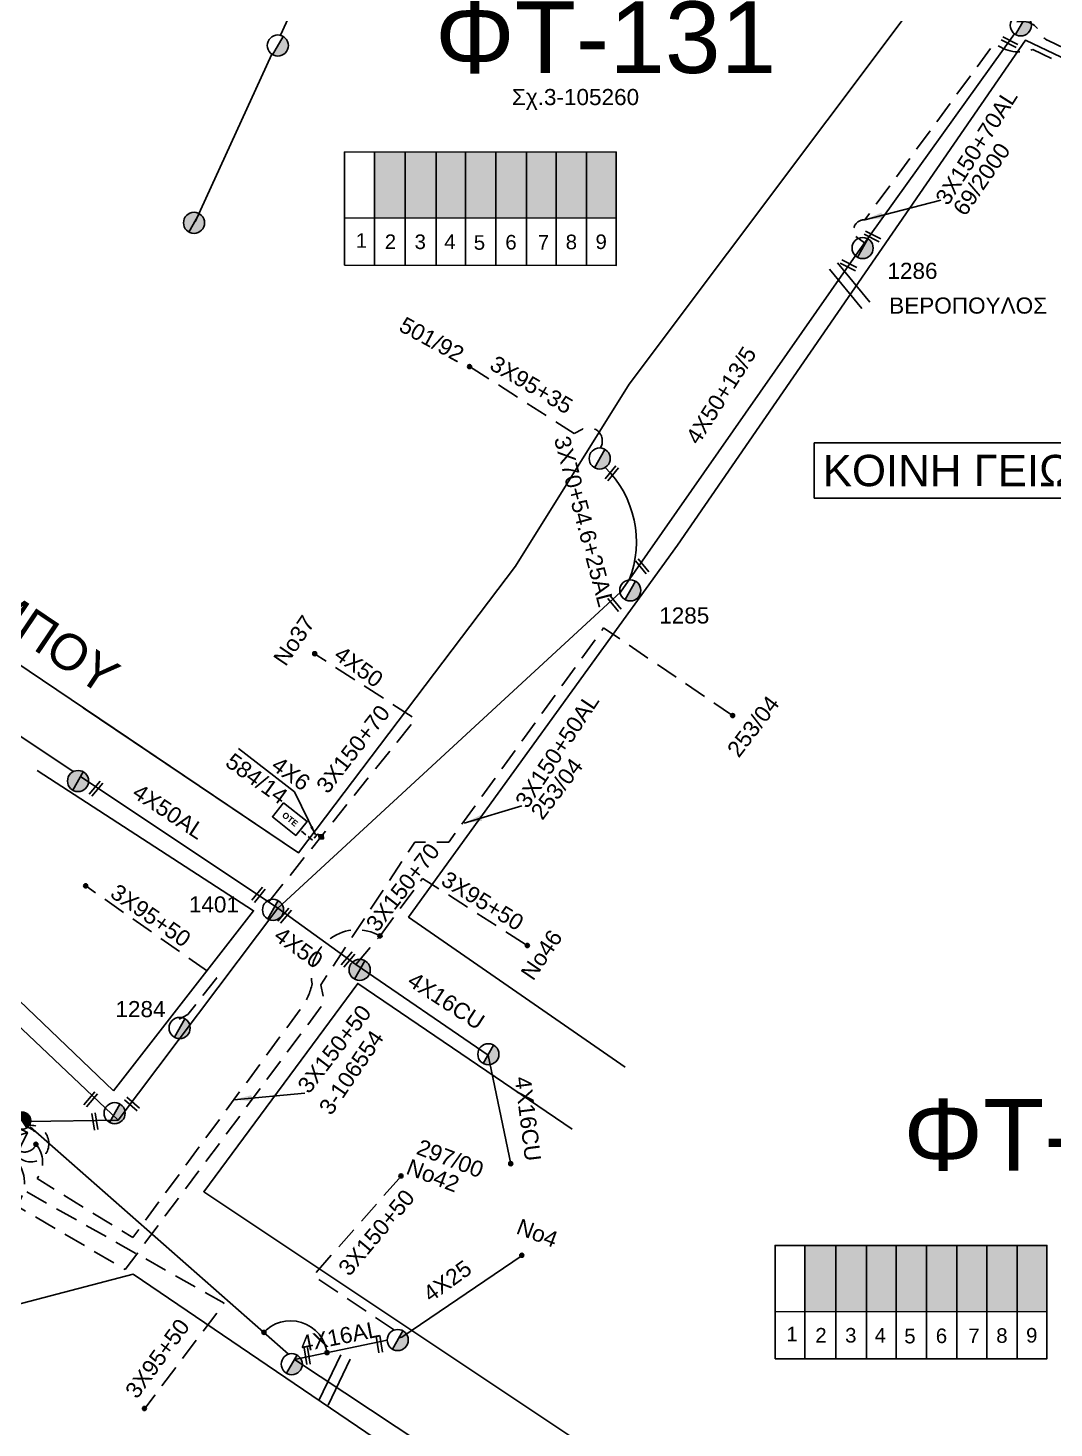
# Model space of a CAD drawing. Header units: millimetres. Extents: x 938 to 3112, y 793 to 1825.
# Drawn here: x 2198.9 to 2313.4, y 1267.4 to 1423.8 of the extents above; entities that cross this region are included whole.
import ezdxf
from ezdxf.enums import TextEntityAlignment as Align

# ---------------------------------------------------------------- set-up
doc = ezdxf.new("R2010")
doc.units = ezdxf.units.MM
doc.linetypes.add('DASHED', pattern=[19.05, 12.7, -6.35])
for name, color, linetype in [('Pillar OTE', 7, 'Continuous'), ('Γέφυρες Εναερίου Δικτύου', 7, 'Continuous'), ('Γυμνά εναέρια ΧΤ (3Φ)   4x16AL', 7, 'Continuous'), ('Γυμνά εναέρια ΧΤ (3Φ)   4x16CU', 7, 'Continuous'), ('Γυμνά εναέρια ΧΤ (3Φ)   4x50AL', 7, 'Continuous'), ('Γυμνά εναέρια ΧΤ και ΦΟΠ (3Φ)   4x50+16AL', 7, 'Continuous'), ('Εναέρια παροχή ΧΤ 4x25', 7, 'SYN_LINE'), ('Επιγραφές - Σχήματα', 7, 'Continuous'), ('Καλώδια ΧΤ   3x150+50AL', 7, 'DASHED'), ('Καλώδια ΧΤ   3x150+50ALXLPE', 7, 'DASHED'), ('Καλώδια ΧΤ   3x150+50CU', 7, 'DASHED'), ('Καλώδια ΧΤ   3x150+70AL', 7, 'DASHED'), ('Καλώδια ΧΤ   3x95+35CU', 7, 'DASHED'), ('Καλώδια ΧΤ   3x95+50CU', 7, 'DASHED'), ('Καλώδια ΧΤ   4X50+13', 7, 'Continuous'), ('Καλώδια ΧΤ   4x50AL', 7, 'DASHED'), ('Μηχανική τομή', 7, 'Continuous'), ('Στύλος Ξύλινος', 7, 'Continuous'), ('Στύλος Ξύλινος @ 1', 7, 'Continuous'), ('Στύλος ΦΜ', 7, 'Continuous'), ('Στύλος ΦΜ @ 1', 7, 'Continuous'), ('Συνδέσεις', 7, 'Continuous'), ('Συνεστραμμένα ΧΤ   3x70+54.6+25AL', 7, 'SYN_LINE'), ('Τομή', 7, 'Continuous'), ('Υποσταθμός εναέριος 2 στύλων', 7, 'Continuous'), ('Υποσταθμός πόλεως', 7, 'Continuous'), ('Υπόβαθρο ΔΕΗ', 7, 'Continuous'), ('Υπόγεια καλώδια Παροχών ΧΤ   4x6', 7, 'DASHED')]:
    doc.layers.add(name, color=color, linetype=linetype)
doc.styles.get("Standard").update_dxf_attribs({"font": 'arial.ttf'})
doc.linetypes.add('SYN_LINE', pattern='A,0.5,-0.0001,["/\\/\\/\\/",Standard,S=0.1,R=0,X=0,Y=-0.05],-0.25', length=0.7501)
doc.dimstyles.new('ISO-25', dxfattribs={"dimtxt": 2.5, "dimasz": 2.5, "dimexe": 1.25, "dimexo": 0.625, "dimtad": 1, "dimtxsty": 'Standard', "dimcen": 2.5, "dimaunit": 2, "dimazin": 0, "dimtfac": 1, "dimtmove": 0, "dimatfit": 3, "dimfxl": 1, "dimarcsym": 0})

# ---------------------------------------------------------------- blocks, each defined once
blk = doc.blocks.new('ΥΠΟΣΤΑΘΜΟΣ ΕΝΑΕΡΙΟΣ ΕΠΙ 2 ΣΤΥΛΩΝ')
at = {"layer": 'Υποσταθμός εναέριος 2 στύλων', "linetype": 'Continuous'}
for points in [[(-11.97, -2.11, 0.574793), (-8.45, -0.07, 0.268822), (-9.64, 1.98)], [(9.68, -2.15, 0.574793), (13.19, -0.1, 0.268822), (12.01, 1.95)]]:
    blk.add_hatch(color=256, dxfattribs=at).paths.add_polyline_path(points)
for p, q in [((-11.97, -2.11), (-9.64, 1.98)), ((9.68, -2.15), (12.01, 1.95))]:
    blk.add_line(p, q, dxfattribs=at)
for centre in [(-10.81, -0.07), (10.84, -0.1)]:
    blk.add_circle(centre, 2.36, dxfattribs=at)
at = {"layer": 'Υποσταθμός πόλεως', "linetype": 'Continuous', "ltscale": 40}
blk.add_lwpolyline([(-8.57, 2.82), (8.57, 2.82), (8.57, -2.82), (-8.57, -2.82)], close=True, dxfattribs=at)
for points in [[(-5.75, 0), (-8.57, 2.82)], [(-8.57, -2.82), (-5.75, 0)], [(-5.75, 0), (5.75, 0)], [(5.75, 0), (8.57, 2.82)], [(8.57, -2.82), (5.75, 0)]]:
    blk.add_lwpolyline(points, dxfattribs=at)
at = {"layer": 'Υποσταθμός εναέριος 2 στύλων', "ltscale": 40, "flags": 1}
for tag, p in [('ΜΕΤΑΣΧΗΜΑΤΙΣΜΟΣ', (14.09, 2.51)), ('ΙΣΧΥΣ', (14.07, -0.28)), ('ΑΡΙΘΜΟΣ', (14.19, -3))]:
    blk.add_attdef(tag, p, '', height=1.8, dxfattribs=at)
blk = doc.blocks.new('ΥΠΑΡΧΩΝ ΤΣΙΜΕΝΤΕΝΙΟΣ ΣΤΥΛΟΣ')
at = {"layer": 'Στύλος ΦΜ'}
blk.add_hatch(color=256, dxfattribs=at).paths.add_polyline_path([(-1.29, -2.28, 0.574793), (2.62, 0, 0.268822), (1.3, 2.27)])
blk.add_line((-1.29, -2.28), (1.3, 2.27), dxfattribs=at)
blk.add_circle((0, 0), 2.62, dxfattribs=at)
at = {"layer": 'Στύλος ΦΜ', "flags": 4}
for tag, p in [('ΑΡΙΘΜΟΣ', (-4.68, 8.05)), ('ΤΥΠΟΣ', (-4.91, 3.03))]:
    blk.add_attdef(tag, p, '', height=4, dxfattribs=at)
blk = doc.blocks.new('ΤΟΜΗ')
at = {"layer": 'Τομή', "ltscale": 40}
for p, q in [((-5.68, 0), (5.68, 0)), ((5.68, -2.33), (-5.68, -2.33))]:
    blk.add_line(p, q, dxfattribs=at)
blk = doc.blocks.new('ΥΠΑΡΧΩΝ ΞΥΛΙΝΟΣ ΣΤΥΛΟΣ')
at = {"layer": 'Στύλος Ξύλινος'}
h = blk.add_hatch(color=7, dxfattribs=at)
h.paths.add_polyline_path([(-2.62, 0, 0.270008), (-1.29, -2.28), (1.3, 2.27, 0.576266)])
h.paths.add_polyline_path([(-1.29, -2.28, 0.574793), (2.62, 0, 0.268822), (1.3, 2.27)])
at = {"layer": 'Στύλος Ξύλινος', "color": 7}
blk.add_line((-1.29, -2.28), (1.3, 2.27), dxfattribs=at)
blk.add_circle((0, 0), 2.62, dxfattribs=at)
at = {"layer": 'Στύλος Ξύλινος', "flags": 4}
for tag, p in [('ΑΡΙΘΜΟΣ', (-4.91, 8.6)), ('ΤΥΠΟΣ', (-4.85, 3.39))]:
    blk.add_attdef(tag, p, '', height=4, dxfattribs=at)
blk = doc.blocks.new('ΜΗΧΑΝΙΚΗ ΤΟΜΗ')
at = {"layer": 'Μηχανική τομή', "ltscale": 40}
for p, q in [((-1.89, 0.78), (1.89, 0.78)), ((1.89, 0), (-1.89, 0))]:
    blk.add_line(p, q, dxfattribs=at)
blk = doc.blocks.new('_ΣΥΝΔΕΣΗ')
at = {"layer": 'Συνδέσεις', "linetype": 'SYN_LINE', "ltscale": 40}
blk.add_hatch(color=256, dxfattribs=at).paths.add_polyline_path([(0.5, -0.01, 1), (-0.5, -0.01, 1)])
at = {"layer": 'Συνδέσεις'}
blk.add_circle((0, -0.01), 0.5, dxfattribs=at)
blk = doc.blocks.new('PILLAR ΟΤΕ')
at = {"layer": 'Pillar OTE', "ltscale": 40}
blk.add_lwpolyline([(-3.31, 2.02), (3.39, 2.02), (3.39, -1.99), (-3.31, -1.99)], close=True, dxfattribs=at)
at = {"layer": 'Pillar OTE', "insert": (-1.81, 0.71), "char_height": 1.3575, "width": 109.961, "attachment_point": 1}
blk.add_mtext('{\\fArial|b1|i0|c161|p34;OTE}', dxfattribs=at)
blk = doc.blocks.new('TSONTA XT1')
at = {"ltscale": 40}
h = blk.add_hatch(color=256, dxfattribs=at)
h.dxf.hatch_style = 1
h.paths.add_polyline_path([(595.96, 2487.66), (597.07, 2488.77), (595.96, 2489.87), (594.85, 2488.77)])
blk.add_lwpolyline([(594.85, 2488.77), (595.96, 2489.87), (597.07, 2488.77), (595.96, 2487.66)], close=True, dxfattribs=at)

msp = doc.modelspace()

# ---------------------------------------------------------------- hatches: boundary and pattern name
at = {"layer": 'Καλώδια ΧΤ   3x150+50ALXLPE', "linetype": 'DASHED', "ltscale": 0.2}
h = msp.add_hatch(color=27, dxfattribs=at)
h.dxf.hatch_style = 1
h.paths.add_polyline_path([(2240.97, 1409.92), (2237.53, 1409.92), (2237.53, 1402.56), (2240.97, 1402.55)])
h = msp.add_hatch(color=133, dxfattribs=at)
h.dxf.hatch_style = 1
h.paths.add_polyline_path([(2244.41, 1409.92), (2240.97, 1409.92), (2240.97, 1402.55), (2244.41, 1402.55)])
h = msp.add_hatch(color=30, dxfattribs=at)
h.dxf.hatch_style = 1
h.paths.add_polyline_path([(2247.71, 1409.92), (2244.41, 1409.92), (2244.41, 1402.55), (2247.7, 1402.55)])
h = msp.add_hatch(color=5, dxfattribs=at)
h.dxf.hatch_style = 1
h.paths.add_polyline_path([(2251.09, 1409.91), (2247.71, 1409.92), (2247.7, 1402.55), (2251.09, 1402.54)])
h = msp.add_hatch(color=1, dxfattribs=at)
h.dxf.hatch_style = 1
h.paths.add_polyline_path([(2254.49, 1409.91), (2251.09, 1409.91), (2251.09, 1402.54), (2254.49, 1402.54)])
h = msp.add_hatch(color=2, dxfattribs=at)
h.dxf.hatch_style = 1
h.paths.add_polyline_path([(2257.82, 1409.91), (2254.49, 1409.91), (2254.49, 1402.54), (2257.82, 1402.54)])
h = msp.add_hatch(color=62, dxfattribs=at)
h.dxf.hatch_style = 1
h.paths.add_polyline_path([(2261.21, 1409.91), (2257.82, 1409.91), (2257.82, 1402.54), (2261.21, 1402.53)])
h = msp.add_hatch(color=85, dxfattribs=at)
h.dxf.hatch_style = 1
h.paths.add_polyline_path([(2264.53, 1409.91), (2261.21, 1409.91), (2261.21, 1402.53), (2264.53, 1402.53)])
h = msp.add_hatch(color=2, dxfattribs=at)
h.dxf.hatch_style = 1
h.paths.add_polyline_path([(2289.03, 1287.79), (2285.59, 1287.79), (2285.59, 1280.43), (2289.03, 1280.42)])
h = msp.add_hatch(color=151, dxfattribs=at)
h.dxf.hatch_style = 1
h.paths.add_polyline_path([(2292.47, 1287.79), (2289.03, 1287.79), (2289.03, 1280.42), (2292.47, 1280.42)])
h = msp.add_hatch(color=30, dxfattribs=at)
h.dxf.hatch_style = 1
h.paths.add_polyline_path([(2295.77, 1287.79), (2292.47, 1287.79), (2292.47, 1280.42), (2295.77, 1280.42)])
h = msp.add_hatch(color=85, dxfattribs=at)
h.dxf.hatch_style = 1
h.paths.add_polyline_path([(2299.15, 1287.79), (2295.77, 1287.79), (2295.77, 1280.42), (2299.15, 1280.41)])
h = msp.add_hatch(color=173, dxfattribs=at)
h.dxf.hatch_style = 1
h.paths.add_polyline_path([(2302.55, 1287.79), (2299.15, 1287.79), (2299.15, 1280.41), (2302.55, 1280.41)])
h = msp.add_hatch(color=62, dxfattribs=at)
h.dxf.hatch_style = 1
h.paths.add_polyline_path([(2305.89, 1287.79), (2302.55, 1287.79), (2302.55, 1280.41), (2305.89, 1280.41)])
h = msp.add_hatch(color=133, dxfattribs=at)
h.dxf.hatch_style = 1
h.paths.add_polyline_path([(2309.28, 1287.79), (2305.89, 1287.79), (2305.89, 1280.41), (2309.27, 1280.4)])
h = msp.add_hatch(color=1, dxfattribs=at)
h.dxf.hatch_style = 1
h.paths.add_polyline_path([(2312.6, 1287.79), (2309.28, 1287.79), (2309.27, 1280.4), (2312.59, 1280.4)])

# ---------------------------------------------------------------- linework, layer by layer
at = {"layer": 'Pillar OTE', "ltscale": 40}
for points in [[(2234.2, 1397.28), (2234.2, 1409.92), (2264.53, 1409.91), (2264.53, 1397.25), (2234.2, 1397.28)], [(2237.53, 1397.27), (2237.53, 1409.92)], [(2240.97, 1397.27), (2240.97, 1409.92)], [(2244.41, 1397.27), (2244.41, 1409.92)], [(2247.7, 1397.26), (2247.71, 1409.92)], [(2251.09, 1397.26), (2251.09, 1409.91)], [(2254.49, 1397.26), (2254.49, 1409.91)], [(2257.82, 1397.25), (2257.82, 1409.91)], [(2261.21, 1397.25), (2261.21, 1409.91)], [(2234.2, 1402.56), (2264.53, 1402.53)], [(2282.26, 1275.15), (2282.26, 1287.79), (2312.6, 1287.79), (2312.59, 1275.12), (2282.26, 1275.15)], [(2285.59, 1275.15), (2285.59, 1287.79)], [(2289.03, 1275.14), (2289.03, 1287.79)], [(2292.47, 1275.14), (2292.47, 1287.79)], [(2295.77, 1275.14), (2295.77, 1287.79)], [(2299.15, 1275.13), (2299.15, 1287.79)], [(2302.55, 1275.13), (2302.55, 1287.79)], [(2305.89, 1275.13), (2305.89, 1287.79)], [(2309.27, 1275.12), (2309.28, 1287.79)], [(2282.26, 1280.43), (2312.59, 1280.4)]]:
    msp.add_lwpolyline(points, dxfattribs=at)
at = {"layer": 'Γέφυρες Εναερίου Δικτύου', "color": 85, "linetype": 'DASHED', "ltscale": 0.2}
msp.add_line((2291.28, 1400.46), (2292.24, 1399.77), dxfattribs=at)
at = {"layer": 'Γυμνά εναέρια ΧΤ (3Φ)   4x16AL', "color": 6, "linetype": 'Continuous', "ltscale": 20, "flags": 128}
msp.add_lwpolyline([(2228.6, 1275.07), (2238.95, 1277.21)], dxfattribs=at)
at = {"layer": 'Γυμνά εναέρια ΧΤ (3Φ)   4x16CU', "color": 6, "linetype": 'SYN_LINE', "ltscale": 20, "flags": 128}
msp.add_lwpolyline([(2235.44, 1319.18), (2250.24, 1309.06), (2252.76, 1296.91)], dxfattribs=at)
at = {"layer": 'Γυμνά εναέρια ΧΤ (3Φ)   4x50AL', "color": 151, "flags": 128}
for points in [[(2226.75, 1325.46), (2235.44, 1319.18)], [(2208.92, 1301.8), (2187.45, 1322.1)]]:
    msp.add_lwpolyline(points, dxfattribs=at)
at = {"layer": 'Γυμνά εναέρια ΧΤ και ΦΟΠ (3Φ)   4x50+16AL', "color": 62, "flags": 128}
msp.add_lwpolyline([(2228.6, 1275.07), (2273.88, 1245.06)], dxfattribs=at)
at = {"layer": 'Εναέρια παροχή ΧΤ 4x25', "color": 1, "linetype": 'SYN_LINE', "ltscale": 20, "flags": 128}
for points in [[(2227.04, 1422.94), (2236.5, 1443.59)], [(2217.51, 1402.13), (2226.07, 1420.83)]]:
    msp.add_lwpolyline(points, dxfattribs=at)
at = {"layer": 'Εναέρια παροχή ΧΤ 4x25', "color": 6, "linetype": 'Continuous', "ltscale": 20, "flags": 128}
msp.add_lwpolyline([(2199.1, 1301.05), (2227.94, 1275.66)], dxfattribs=at)
at = {"layer": 'Εναέρια παροχή ΧΤ 4x25', "color": 6, "ltscale": 20, "flags": 128}
msp.add_lwpolyline([(2240.28, 1277.48), (2240.58, 1277.55), (2254.01, 1286.68)], dxfattribs=at)
at = {"layer": 'Επιγραφές - Σχήματα', "color": 190}
msp.add_lwpolyline([(2286.63, 1371.26), (2322.14, 1371.26), (2322.14, 1377.43), (2286.63, 1377.43)], close=True, dxfattribs=at)
at = {"layer": 'Επιγραφές - Σχήματα', "color": 151, "linetype": 'SYN_LINE', "ltscale": 10}
msp.add_arc((2255.15, 1366.37), 11.63, 338.5557, 45.5745, dxfattribs=at)
at = {"layer": 'Επιγραφές - Σχήματα', "color": 151, "linetype": 'DASHED', "ltscale": 0.2}
msp.add_arc((2199.14, 1299.17), 2.04, 218.836, 94.5241, dxfattribs=at)
at = {"layer": 'Επιγραφές - Σχήματα', "linetype": 'Continuous', "ltscale": 0.2}
msp.add_arc((2228.17, 1275.3), 4.09, 5.5008, 139.6053, dxfattribs=at)
at = {"layer": 'Καλώδια ΧΤ   3x150+50AL', "color": 62, "linetype": 'DASHED', "ltscale": 0.2, "flags": 128}
msp.add_lwpolyline([(2277.52, 1346.97), (2263.11, 1356.76), (2245.83, 1332.84), (2242.03, 1332.84), (2231.54, 1316.91), (2231.93, 1314.92), (2209.71, 1285.1), (2197.54, 1292.25, 0.381831), (2197.37, 1297.5, 0.365539)], format="xyb", dxfattribs=at)
at = {"layer": 'Καλώδια ΧΤ   3x150+50AL', "color": 6, "ltscale": 0.2, "flags": 128}
msp.add_lwpolyline([(2199.75, 1299.08, -0.350957), (2199.89, 1295.27), (2210.54, 1288.67), (2229.42, 1314.41, 0.108882), (2230.57, 1317.01, -0.639203), (2238.15, 1322.36), (2235.44, 1319.18)], format="xyb", dxfattribs=at)
at = {"layer": 'Καλώδια ΧΤ   3x150+50AL', "color": 6, "ltscale": 0.2}
msp.add_arc((2198.46, 1299.62), 1.4, 241.7941, 76.7515, dxfattribs=at)
at = {"layer": 'Καλώδια ΧΤ   3x150+50CU', "color": 6, "linetype": 'DASHED', "ltscale": 0.2, "flags": 128}
msp.add_lwpolyline([(2239.77, 1278.35), (2230.69, 1284.4), (2240.52, 1295.54)], dxfattribs=at)
at = {"layer": 'Καλώδια ΧΤ   3x150+70AL', "color": 62, "linetype": 'DASHED', "ltscale": 0.2, "flags": 128}
msp.add_lwpolyline([(2309.26, 1424.45, -0.353754), (2312, 1423.06, 0.203499), (2312.76, 1422.36), (2357.45, 1400.94), (2358.69, 1401.27), (2369.91, 1396.29)], format="xyb", dxfattribs=at)
at = {"layer": 'Καλώδια ΧΤ   3x150+70AL', "color": 85, "linetype": 'Continuous', "ltscale": 0.2, "flags": 128}
msp.add_lwpolyline([(2309, 1423.09), (2291.53, 1398.77)], dxfattribs=at)
at = {"layer": 'Καλώδια ΧΤ   3x150+70AL', "color": 85, "linetype": 'DASHED', "ltscale": 0.2, "flags": 128}
msp.add_lwpolyline([(2371.15, 1393.92), (2359.33, 1400.28), (2358.27, 1399.49, -0.29281), (2356.7, 1399.38), (2311.02, 1421.36, -0.275874), (2306.76, 1422.09), (2292.28, 1402.33, 0.653451), (2291.28, 1400.46, 0.653451)], format="xyb", dxfattribs=at)
at = {"layer": 'Καλώδια ΧΤ   3x95+35CU', "color": 151, "linetype": 'DASHED', "ltscale": 0.2}
msp.add_lwpolyline([(2248.15, 1385.94), (2259.82, 1378.49), (2260.74, 1378.97, -0.755075), (2262.76, 1376.86, 1.272285)], format="xyb", dxfattribs=at)
at = {"layer": 'Καλώδια ΧΤ   3x95+50CU', "color": 151, "linetype": 'DASHED', "ltscale": 0.2, "flags": 128}
msp.add_lwpolyline([(2215.71, 1313.06), (2216.68, 1313.59), (2219.93, 1317.68), (2205.32, 1327.94)], dxfattribs=at)
at = {"layer": 'Καλώδια ΧΤ   3x95+50CU', "color": 6, "linetype": 'DASHED', "ltscale": 0.2, "flags": 128}
msp.add_lwpolyline([(2238.15, 1322.36), (2242.89, 1328.79), (2254.6, 1321.29)], dxfattribs=at)
at = {"layer": 'Καλώδια ΧΤ   3x95+50CU', "color": 2, "linetype": 'DASHED', "ltscale": 0.2, "flags": 128}
msp.add_lwpolyline([(2197, 1296.73, -0.322793), (2197.58, 1294.86, 0.310262), (2197.73, 1294.33), (2220.75, 1281.35), (2211.88, 1269.57)], format="xyb", dxfattribs=at)
at = {"layer": 'Καλώδια ΧΤ   4X50+13', "color": 151, "flags": 128}
msp.add_lwpolyline([(2291.53, 1398.77), (2265.01, 1360.74), (2226.75, 1325.46), (2208.92, 1301.8), (2198.89, 1301.62)], dxfattribs=at)
at = {"layer": 'Καλώδια ΧΤ   4x50AL', "color": 151, "linetype": 'DASHED', "ltscale": 0.2, "flags": 128}
msp.add_lwpolyline([(2225.72, 1326.15), (2242.12, 1346.59), (2230.85, 1353.87)], dxfattribs=at)
at = {"layer": 'Καλώδια ΧΤ   4x50AL', "color": 151, "linetype": 'SYN_LINE', "ltscale": 20, "flags": 128}
msp.add_lwpolyline([(2226.75, 1325.46), (2204.73, 1340.17)], dxfattribs=at)
at = {"layer": 'Συνεστραμμένα ΧΤ   3x70+54.6+25AL', "color": 151, "linetype": 'SYN_LINE', "ltscale": 20, "flags": 128}
msp.add_lwpolyline([(2203.91, 1340.71), (2182.21, 1355.21)], dxfattribs=at)
at = {"layer": 'Υπόβαθρο ΔΕΗ', "flags": 128}
for points in [[(2208.38, 1305.06), (2152.25, 1358.83), (2129.16, 1381.27), (2151.7, 1412.91), (2168.65, 1440.9), (2194.21, 1477.55), (2233.46, 1458.72), (2299.02, 1428.07), (2265.96, 1383.99), (2253.29, 1363.65), (2229.06, 1331.65), (2205.02, 1347.85)], [(2208.38, 1305.06), (2152.25, 1358.83), (2129.16, 1381.27), (2151.7, 1412.91), (2168.65, 1440.9), (2194.21, 1477.55), (2233.46, 1458.72), (2299.02, 1428.07), (2265.96, 1383.99), (2253.29, 1363.65), (2229.06, 1331.65), (2183.05, 1362.65)], [(2398.83, 1380.17), (2310.21, 1422.39), (2271.36, 1366), (2241.35, 1324.46), (2265.52, 1307.72)], [(2398.83, 1380.17), (2310.21, 1422.39), (2271.36, 1366), (2241.35, 1324.46), (2265.52, 1307.72)], [(2259.59, 1300.8), (2235.66, 1317.05), (2218.47, 1293.79), (2298.43, 1240.48), (2326.07, 1253.46), (2352.61, 1299.34), (2398.83, 1380.17)], [(2259.59, 1300.8), (2235.66, 1317.05), (2218.47, 1293.79), (2298.43, 1240.48), (2326.07, 1253.46), (2352.61, 1299.34), (2398.83, 1380.17)], [(2228.59, 1338.47), (2222.34, 1343.31)], [(2208.38, 1305.06), (2224.04, 1325.18), (2199.88, 1340.82)], [(2208.38, 1305.06), (2224.04, 1325.18), (2199.88, 1340.82)], [(2124.05, 1261.93), (2210.61, 1284.59), (2284.58, 1234.35)], [(2124.05, 1261.93), (2210.61, 1284.59), (2284.58, 1234.35)]]:
    msp.add_lwpolyline(points, dxfattribs=at)
at = {"layer": 'Υπόγεια καλώδια Παροχών ΧΤ   4x6', "color": 151, "linetype": 'DASHED', "ltscale": 0.05}
msp.add_lwpolyline([(2231.33, 1333.66), (2231.2, 1333.78), (2230.63, 1333.06), (2229.24, 1334.17)], dxfattribs=at)

# ---------------------------------------------------------------- block references
at = {"layer": 'Pillar OTE', "xscale": 0.5, "yscale": 0.5, "zscale": 0.5, "rotation": 321.2540523013498}
msp.add_blockref('PILLAR ΟΤΕ', (2228.05, 1335.42), dxfattribs=at)
at = {"layer": 'Μηχανική τομή'}
for p, xscale, yscale, zscale, rotation in [((2308.51, 1422.34), 0.500000000000021, 0.500000000000021, 0.500000000000021, 153.0429611978871), ((2293.21, 1400.65), 0.500000000000021, 0.500000000000021, 0.500000000000021, 153.0429611978871), ((2290.56, 1397.43), 0.500000000000021, 0.500000000000021, 0.500000000000021, 153.0429611978871), ((2264.19, 1373.9), 0.5000000000001078, 0.5000000000001078, 0.5000000000001078, 50.29139567145106), ((2267.26, 1363.51), 0.5000000000000999, 0.5000000000000999, 0.5000000000000999, 309.6017503075244), ((2264.19, 1359.33), 0.5000000000000999, 0.5000000000000999, 0.5000000000000999, 309.6017503075244), ((2206.6, 1338.68), 0.5000000000001078, 0.5000000000001078, 0.5000000000001078, 50.29139567145106), ((2224.74, 1326.84), 0.5000000000001078, 0.5000000000001078, 0.5000000000001078, 50.29139567145106), ((2227.65, 1324.5), 0.5000000000001078, 0.5000000000001078, 0.5000000000001078, 50.29139567145106), ((2234.73, 1319.6), 0.5000000000001078, 0.5000000000001078, 0.5000000000001078, 50.29139567145106), ((2206, 1303.99), 0.5000000000001078, 0.5000000000001078, 0.5000000000001078, 50.29139567145106), ((2210.59, 1303.75), 0.5000000000000461, 0.5000000000000461, 0.5000000000000461, 139.5964711938609), ((2206.51, 1301.66), 0.5000000000000442, 0.5000000000000442, 0.5000000000000442, 99.00897721027165), ((2238.27, 1276.81), 0.5000000000000442, 0.5000000000000442, 0.5000000000000442, 99.00897721027165), ((2230.2, 1275.48), 0.5000000000000442, 0.5000000000000442, 0.5000000000000442, 99.00897721027165)]:
    msp.add_blockref('ΜΗΧΑΝΙΚΗ ΤΟΜΗ', p, dxfattribs=dict(at, xscale=xscale, yscale=yscale, zscale=zscale, rotation=rotation))
at = {"layer": 'Στύλος Ξύλινος @ 1', "ltscale": 40, "xscale": 0.4499999999998181, "yscale": 0.4499999999998181, "zscale": 0.4499999999998181}
for p in [(2217.39, 1402), (2204.44, 1339.66), (2235.88, 1318.57)]:
    msp.add_blockref('ΥΠΑΡΧΩΝ ΞΥΛΙΝΟΣ ΣΤΥΛΟΣ', p, dxfattribs=at)
at = {"layer": 'Στύλος ΦΜ @ 1', "ltscale": 40, "xscale": 0.4499999999998181, "yscale": 0.4499999999998181, "zscale": 0.4499999999998181}
for p in [(2309.69, 1424.05), (2309.69, 1424.05), (2226.74, 1421.8), (2226.74, 1421.8), (2262.68, 1375.68), (2250.25, 1309.15), (2250.25, 1309.15), (2208.52, 1302.57), (2208.52, 1302.57), (2240.13, 1277.23), (2240.13, 1277.23), (2228.3, 1274.54), (2228.3, 1274.54)]:
    msp.add_blockref('ΥΠΑΡΧΩΝ ΤΣΙΜΕΝΤΕΝΙΟΣ ΣΤΥΛΟΣ', p, dxfattribs=at)
at = {"layer": 'Στύλος ΦΜ @ 1', "ltscale": 40}
ref = msp.add_blockref('ΥΠΑΡΧΩΝ ΤΣΙΜΕΝΤΕΝΙΟΣ ΣΤΥΛΟΣ', (2292.03, 1399.18), dxfattribs=dict(at, xscale=0.4499999999998181, yscale=0.4499999999998181, zscale=0.4499999999998181))
ref.add_attrib('ΤΥΠΟΣ', '1286', (2294.8, 1395.74), dxfattribs={"layer": 'Στύλος ΦΜ', "height": 1.8, "flags": 4})
ref = msp.add_blockref('ΥΠΑΡΧΩΝ ΤΣΙΜΕΝΤΕΝΙΟΣ ΣΤΥΛΟΣ', (2292.03, 1399.18), dxfattribs=dict(at, xscale=0.4499999999998181, yscale=0.4499999999998181, zscale=0.4499999999998181))
ref.add_attrib('ΤΥΠΟΣ', '1286', (2294.8, 1395.74), dxfattribs={"layer": 'Στύλος ΦΜ', "height": 1.8, "flags": 4})
ref = msp.add_blockref('ΥΠΑΡΧΩΝ ΤΣΙΜΕΝΤΕΝΙΟΣ ΣΤΥΛΟΣ', (2266.09, 1360.95), dxfattribs=dict(at, xscale=0.4499999999998181, yscale=0.4499999999998181, zscale=0.4499999999998181))
ref.add_attrib('ΤΥΠΟΣ', '1285', (2269.32, 1357.25), dxfattribs={"layer": 'Στύλος ΦΜ', "height": 1.8, "flags": 4})
ref = msp.add_blockref('ΥΠΑΡΧΩΝ ΤΣΙΜΕΝΤΕΝΙΟΣ ΣΤΥΛΟΣ', (2266.09, 1360.95), dxfattribs=dict(at, xscale=0.4499999999998181, yscale=0.4499999999998181, zscale=0.4499999999998181))
ref.add_attrib('ΤΥΠΟΣ', '1285', (2269.32, 1357.25), dxfattribs={"layer": 'Στύλος ΦΜ', "height": 1.8, "flags": 4})
ref = msp.add_blockref('ΥΠΑΡΧΩΝ ΤΣΙΜΕΝΤΕΝΙΟΣ ΣΤΥΛΟΣ', (2226.21, 1325.28), dxfattribs=dict(at, xscale=0.4499999999998181, yscale=0.4499999999998181, zscale=0.4499999999998181))
ref.add_attrib('ΤΥΠΟΣ', '1401', (2216.81, 1324.98), dxfattribs={"layer": 'Στύλος ΦΜ', "height": 1.8, "flags": 4})
ref = msp.add_blockref('ΥΠΑΡΧΩΝ ΤΣΙΜΕΝΤΕΝΙΟΣ ΣΤΥΛΟΣ', (2226.21, 1325.28), dxfattribs=dict(at, xscale=0.4499999999998181, yscale=0.4499999999998181, zscale=0.4499999999998181))
ref.add_attrib('ΤΥΠΟΣ', '1401', (2216.81, 1324.98), dxfattribs={"layer": 'Στύλος ΦΜ', "height": 1.8, "flags": 4})
ref = msp.add_blockref('ΥΠΑΡΧΩΝ ΤΣΙΜΕΝΤΕΝΙΟΣ ΣΤΥΛΟΣ', (2215.78, 1312.08), dxfattribs=dict(at, xscale=0.4499999999998181, yscale=0.4499999999998181, zscale=0.4499999999998181))
ref.add_attrib('ΑΡΙΘΜΟΣ', '1284', (2208.61, 1313.29), dxfattribs={"layer": 'Στύλος ΦΜ', "height": 1.8, "flags": 4})
at = {"layer": 'Συνδέσεις', "xscale": 0.4500000000000455, "yscale": 0.4500000000000455, "zscale": 0.4500000000000455}
for p in [(2248.15, 1385.95), (2230.86, 1353.88), (2277.52, 1346.98), (2205.29, 1327.96), (2238.15, 1322.37), (2254.6, 1321.3), (2199.73, 1299.1), (2252.74, 1296.93), (2240.49, 1295.56), (2253.98, 1286.7), (2225.19, 1278.09), (2232.23, 1275.83), (2211.85, 1269.59)]:
    msp.add_blockref('_ΣΥΝΔΕΣΗ', p, dxfattribs=at)
at = {"layer": 'Συνδέσεις', "xscale": 0.3075184835441075, "yscale": 0.3075184835441075, "zscale": 0.3075184835441075, "rotation": 47.5493659530324}
msp.add_blockref('TSONTA XT1', (2672.6, 681.63), dxfattribs=at)
at = {"layer": 'Τομή'}
for p, xscale, yscale, zscale, rotation in [((2291.04, 1395.35), 0.5000000000000401, 0.5000000000000401, 0.5000000000000401, 309.3132657150256), ((2291.04, 1395.35), 0.5000000000000401, 0.5000000000000401, 0.5000000000000401, 309.3132657150256), ((2232.55, 1273.03), 0.4999999999999461, 0.4999999999999461, 0.4999999999999461, 64.54477276330186), ((2232.55, 1273.03), 0.4999999999999461, 0.4999999999999461, 0.4999999999999461, 64.54477276330186)]:
    msp.add_blockref('ΤΟΜΗ', p, dxfattribs=dict(at, xscale=xscale, yscale=yscale, zscale=zscale, rotation=rotation))
at = {"layer": 'Υποσταθμός εναέριος 2 στύλων', "lineweight": 30, "xscale": 0.4073122270481396, "yscale": 0.4073122270481396, "zscale": 0.4073122270481396, "rotation": 64.18216655545571}
msp.add_blockref('ΥΠΟΣΤΑΘΜΟΣ ΕΝΑΕΡΙΟΣ ΕΠΙ 2 ΣΤΥΛΩΝ', (2196.23, 1297.78), dxfattribs=at)

# ---------------------------------------------------------------- texts
at = {"ltscale": 30, "char_height": 1.63, "width": 11.2573, "attachment_point": 1}
for s, insert in [('1', (2235.45, 1400.84)), ('2', (2238.68, 1400.7)), ('3', (2242.01, 1400.7)), ('4', (2245.32, 1400.7)), ('5', (2248.62, 1400.62)), ('6', (2252.14, 1400.65)), ('7', (2255.77, 1400.65)), ('8', (2258.88, 1400.68)), ('9', (2262.21, 1400.7)), ('1', (2283.51, 1278.71)), ('2', (2286.75, 1278.58)), ('3', (2290.08, 1278.58)), ('4', (2293.38, 1278.58)), ('5', (2296.68, 1278.49)), ('6', (2300.2, 1278.52)), ('7', (2303.83, 1278.52)), ('8', (2306.95, 1278.55)), ('9', (2310.28, 1278.58))]:
    msp.add_mtext(s, dxfattribs=dict(at, insert=insert))
at = {"layer": 'Γυμνά εναέρια ΧΤ (3Φ)   4x16AL', "ltscale": 20}
msp.add_text('4X16AL', height=1.8, rotation=11.2351, dxfattribs=at).set_placement((2233.67, 1277.65), align=Align.MIDDLE)
at = {"layer": 'Γυμνά εναέρια ΧΤ (3Φ)   4x16CU'}
for rotation, p in [(327.0767, (2245.55, 1315.12)), (277.1317, (2254.67, 1301.94))]:
    msp.add_text('4X16CU', height=1.8, rotation=rotation, dxfattribs=at).set_placement(p, align=Align.MIDDLE)
at = {"layer": 'Γυμνά εναέρια ΧΤ (3Φ)   4x50AL', "ltscale": 0.2}
msp.add_text('4X50', height=1.8, rotation=324.1882, dxfattribs=at).set_placement((2229.07, 1321.07), align=Align.MIDDLE)
at = {"layer": 'Εναέρια παροχή ΧΤ 4x25', "ltscale": 20}
msp.add_text('4X25', height=1.8, rotation=35.7443, dxfattribs=at).set_placement((2245.66, 1283.84), align=Align.MIDDLE)
at = {"layer": 'Επιγραφές - Σχήματα', "linetype": 'DASHED', "ltscale": 0.2}
msp.add_text('69/2000', height=1.8, rotation=55.4961, dxfattribs=at).set_placement((2305.28, 1406.9), align=Align.MIDDLE)
at = {"layer": 'Επιγραφές - Σχήματα', "linetype": 'DASHED', "ltscale": 0.2, "char_height": 8, "width": 24.9768, "attachment_point": 1}
for s, insert in [('ΦΤ-131', (2244.28, 1426.73)), ('ΦΤ-77', (2296.57, 1304.16))]:
    msp.add_mtext(s, dxfattribs=dict(at, insert=insert))
at = {"layer": 'Επιγραφές - Σχήματα', "linetype": 'Continuous', "ltscale": 0.2, "insert": (2252.88, 1416.95), "char_height": 1.8, "width": 26.5083, "attachment_point": 1}
msp.add_mtext('Σχ.3-105260', dxfattribs=at)
at = {"layer": 'Επιγραφές - Σχήματα', "color": 1, "linetype": 'Continuous', "ltscale": 0.2, "insert": (2295, 1393.66), "char_height": 1.8, "width": 15.4346, "attachment_point": 1}
msp.add_mtext('ΒΕΡΟΠΟΥΛΟΣ', dxfattribs=at)
at = {"layer": 'Επιγραφές - Σχήματα', "linetype": 'DASHED', "ltscale": 0.2, "attachment_point": 1}
for s, insert, char_height, width, rotation in [('501/92', (2240.98, 1391.6), 1.8, 10.8079, 331.4553), ('ΟΛΥΜΠΟΥ', (2185.73, 1368.39), 4, 48.5909, 326.034), ('Νο37', (2226.12, 1353.38), 1.8, 10.8079, 55.8145), ('253/04', (2276.77, 1343.25), 1.8, 10.8079, 52.8031), ('253/04', (2254.84, 1336.28), 1.8, 10.8079, 52.8031), ('Νο46', (2253.75, 1318.27), 1.8, 10.8079, 55.8145), ('3-106554', (2231.21, 1303.23), 1.8, 10.8079, 55.8145), ('297/00', (2242.73, 1299.73), 1.8, 10.8079, 338.9785), ('Νο42', (2241.58, 1297.52), 1.8, 10.8079, 338.9785), ('Νο4', (2253.88, 1290.85), 1.8, 10.8079, 338.9785)]:
    msp.add_mtext(s, dxfattribs=dict(at, insert=insert, char_height=char_height, width=width, rotation=rotation))
at = {"layer": 'Επιγραφές - Σχήματα', "color": 190, "insert": (2287.58, 1376.09), "char_height": 3.5, "width": 35.1311, "attachment_point": 1}
msp.add_mtext('KOINH ΓΕΙΩΣΗ', dxfattribs=at)
at = {"layer": 'Καλώδια ΧΤ   3x150+50AL', "ltscale": 0.2}
for s, rotation, p in [('3X150+50AL', 56.3461, (2257.92, 1343.06)), ('3X150+50', 52.1797, (2233.05, 1309.74))]:
    msp.add_text(s, height=1.8, rotation=rotation, dxfattribs=at).set_placement(p, align=Align.MIDDLE)
at = {"layer": 'Καλώδια ΧΤ   3x150+50CU', "linetype": 'DASHED', "ltscale": 0.2}
msp.add_text('3X150+50', height=1.8, rotation=49.8722, dxfattribs=at).set_placement((2237.75, 1289.24), align=Align.MIDDLE)
at = {"layer": 'Καλώδια ΧΤ   3x150+70AL', "ltscale": 0.2}
for s, rotation, p in [('3X150+70AL', 57.4402, (2304.73, 1410.47)), ('3X150+70', 52.1797, (2235.14, 1343.24)), ('3X150+70', 52.1797, (2240.69, 1327.8))]:
    msp.add_text(s, height=1.8, rotation=rotation, dxfattribs=at).set_placement(p, align=Align.MIDDLE)
at = {"layer": 'Καλώδια ΧΤ   3x95+35CU', "linetype": 'DASHED', "ltscale": 0.2}
msp.add_text('3X95+35', height=1.8, rotation=329.3193, dxfattribs=at).set_placement((2255.07, 1383.92), align=Align.MIDDLE)
at = {"layer": 'Καλώδια ΧΤ   3x95+50CU', "ltscale": 0.2}
for rotation, p in [(328.3489, (2249.61, 1326.28)), (325.0037, (2212.56, 1324.65)), (53.7944, (2213.29, 1275.18))]:
    msp.add_text('3X95+50', height=1.8, rotation=rotation, dxfattribs=at).set_placement(p, align=Align.MIDDLE)
at = {"layer": 'Καλώδια ΧΤ   4X50+13'}
msp.add_text('4X50+13/5', height=1.8, rotation=57.5478, dxfattribs=at).set_placement((2276.19, 1382.76), align=Align.MIDDLE)
at = {"layer": 'Καλώδια ΧΤ   4x50AL', "ltscale": 0.2}
for s, rotation, p in [('4X50', 324.1882, (2235.79, 1352.44)), ('584/14', 324.1882, (2224.41, 1339.96)), ('4Χ6', 324.1882, (2228.22, 1340.5)), ('4X50AL', 326.4417, (2214.58, 1336.26))]:
    msp.add_text(s, height=1.8, rotation=rotation, dxfattribs=at).set_placement(p, align=Align.MIDDLE)
at = {"layer": 'Συνεστραμμένα ΧΤ   3x70+54.6+25AL', "ltscale": 20}
msp.add_text('3X70+54.6+25AL', height=1.8, rotation=284.8598, dxfattribs=at).set_placement((2260.94, 1368.66), align=Align.MIDDLE)

# ---------------------------------------------------------------- leaders
at = {"layer": 'Επιγραφές - Σχήματα', "ltscale": 40}
for points, override in [([(2292.28, 1402.33), (2300.76, 1404.54)], {"dimasz": 2, "dimtad": 0}), ([(2230.94, 1333.65), (2228.59, 1338.47)], {"dimasz": 1, "dimtad": 0}), ([(2247.54, 1334.96), (2254, 1336.89)], {"dimasz": 2, "dimtad": 0}), ([(2221.83, 1304.07), (2229.75, 1304.79)], {"dimasz": 2, "dimtad": 0})]:
    msp.add_leader(points, dimstyle='ISO-25', override=override, dxfattribs=at)

doc.saveas('drawing.dxf')
